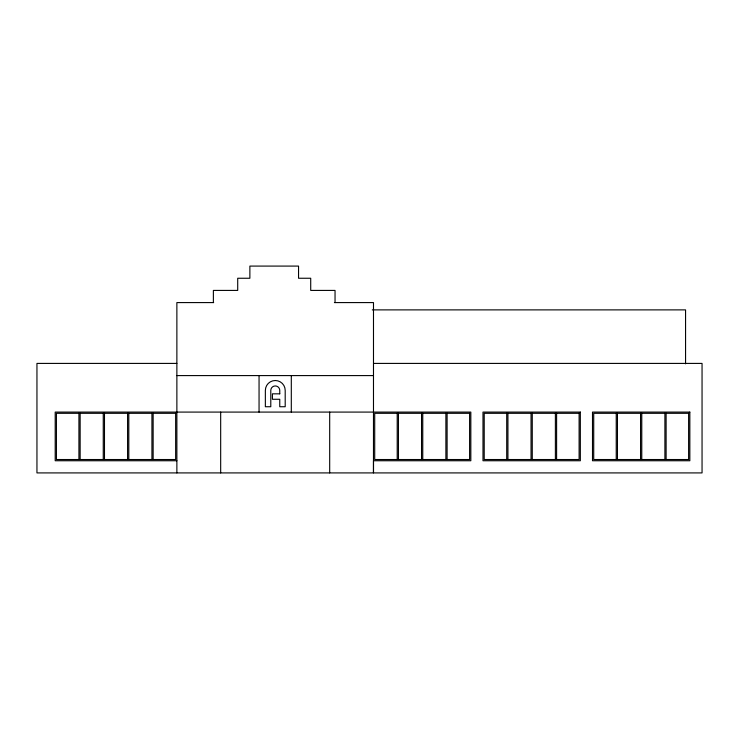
<?xml version="1.0" encoding="UTF-8"?>
<svg xmlns="http://www.w3.org/2000/svg" width="739" height="739" viewBox="0 0 739 739"><rect width="100%" height="100%" fill="white"/><g stroke="black" fill="none" stroke-linecap="round" stroke-linejoin="round"><path stroke-width="1.11" d="M213.663 302.584L176.87 302.584L176.87 472.914M334.397 302.584L373.491 302.584L373.481 472.914L373.491 460.748L470.826 460.748L470.826 412.085L55.203 412.085L55.203 460.748L176.87 460.748M372.29 309.881L685.561 309.881L685.561 363.847M176.88 363.412L36.95 363.412L36.95 472.914L702.05 472.914L702.05 363.412L373.481 363.412M176.87 375.588L373.491 375.588M666.116 413.304L666.116 459.529M664.897 413.304L664.897 459.529M641.775 413.304L641.775 459.529M640.565 413.304L640.565 459.529M617.444 413.304L617.444 459.529M616.234 413.304L616.234 459.529M556.596 413.304L556.596 459.529M555.386 413.304L555.386 459.529M532.265 413.304L532.265 459.529M531.045 413.304L531.045 459.529M507.933 413.304L507.933 459.529M506.714 413.304L506.714 459.529M447.104 413.304L447.104 459.529M445.885 413.304L445.885 459.529M422.763 413.304L422.763 459.529M421.553 413.304L421.553 459.529M398.432 413.304L398.432 459.529M397.212 413.304L397.212 459.529M335.044 302.584L335.044 290.418L310.713 290.418L310.713 278.252L298.547 278.252L298.547 266.086L249.874 266.086L249.874 278.252L237.709 278.252L237.709 290.418L213.377 290.418L213.377 302.584M329.686 412.085L329.686 472.914M291.305 375.588L291.305 412.085M259.056 375.588L259.056 412.085M220.675 412.085L220.675 472.914M153.139 413.304L153.139 459.529M151.929 413.304L151.929 459.529M128.808 413.304L128.808 459.529M127.588 413.304L127.588 459.529M104.476 413.304L104.476 459.529M103.257 413.304L103.257 459.529M80.145 413.304L80.145 459.529M78.925 413.304L78.925 459.529M279.758 393.832L272.423 393.832L272.423 399.272L279.758 399.272L279.758 406.736L285.199 406.736L285.199 390.432A9.921 9.921 0 0 0 275.277 380.52A9.921 9.921 0 0 0 265.356 390.432L265.356 406.736L270.788 406.736L270.788 390.432A4.48 4.48 0 0 1 275.277 385.952A4.48 4.48 0 0 1 279.758 390.432L279.758 393.832M580.337 412.085L482.992 412.085L482.992 460.748L580.337 460.748L580.327 412.085M689.838 412.085L592.502 412.085L592.502 460.748L689.838 460.748L689.838 412.085M175.651 413.304L56.413 413.304L56.413 459.529L175.651 459.529L175.651 413.304M469.607 413.304L374.71 413.304L374.71 459.529L469.607 459.529L469.607 413.304M579.108 413.304L484.211 413.304L484.211 459.529L579.108 459.529L579.108 413.304M688.619 413.304L593.722 413.304L593.722 459.529L688.619 459.529L688.619 413.304"/></g></svg>
